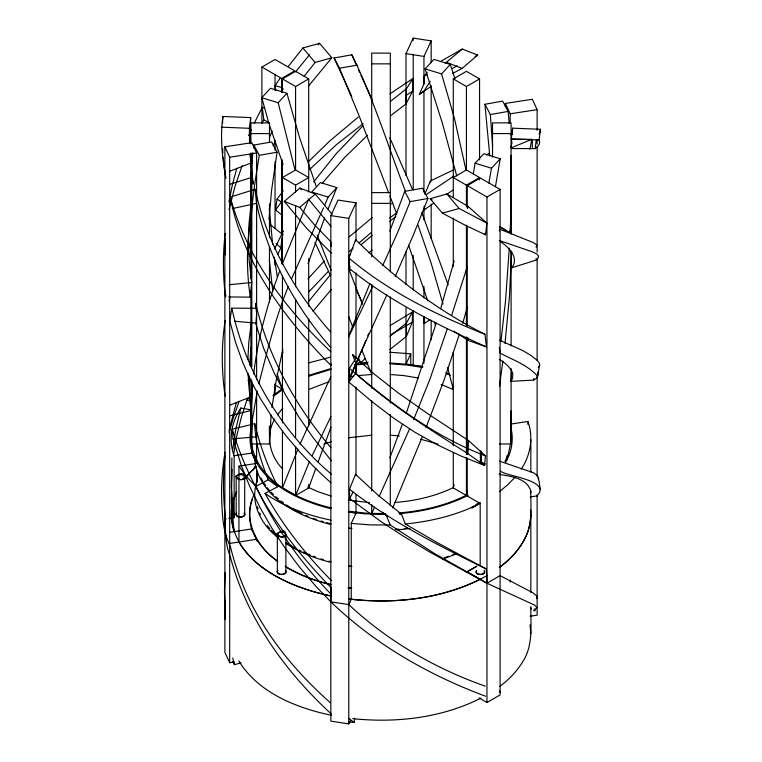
<?xml version="1.0" encoding="UTF-8"?>
<svg xmlns="http://www.w3.org/2000/svg" width="762" height="762" viewBox="0 0 762 762"><rect width="100%" height="100%" fill="white"/><g stroke="black" fill="none" stroke-linecap="round" stroke-linejoin="round"><path stroke-width="1.14" d="M406.022 103.927L406.375 88.849L413.061 78.419L412.518 91.383L406.022 103.927L390.744 115.634M349.339 369.056L348.815 382.057L372.389 401.993L394.297 418.643L414.995 432.292L437.674 444.97L460.305 455.714L484.508 465.487L485.48 455.876L468.592 440.598L428.234 414.033L397.412 392.306L374.123 373.98L352.606 354.701L356.006 363.598L356.006 372.942M527.866 424.339L527.866 421.443L511.302 424.005M499.481 443.97L511.102 443.97L510.911 410.851M499.215 567.623C509.816 559.775 519.227 549.964 525.161 538.086C532.886 523.665 530.571 506.825 530.847 491.166C527.18 478.212 510.464 476.136 499.148 474.459M511.578 370.723L511.102 381.343L533.771 380.067L533.8 378.457M249.212 375.885L249.641 395.649L250.898 410.489L229.638 415.881M251.06 204.387L249.022 223.618L248.45 238.401L249.145 260.547L251.65 282.54L250.288 297.132L228.638 296.951M331.175 587.245L330.832 601.847C374.78 644.214 428.615 675.027 485.613 696.249M250.898 378.933L250.898 443.97L269.481 443.97L271.101 414.995M250.898 443.97L252.451 419.138L257.185 391.192M225.962 178.279C222.237 157.972 219.951 137.017 222.895 116.472L250.708 117.596L249.412 128.302L249.545 143.513M536.905 598.589L537.239 596.341L532.848 592.769L500.101 575.662L486.956 583.244L429.854 552.107L403.06 535.962L380.829 521.456L349.691 498.605L349.491 489.214L355.511 474.316L377.666 494.843L401.545 514.188L405.289 523.98L437.274 542.649L486.423 569.071L486.956 583.244L534.619 605.085L537 607.619L533.581 610.695M424.215 316.773L424.196 323.593L429.825 319.735M511.483 251.679L509.483 296.389L504.996 343.424M356.006 363.598L355.73 373.285L348.815 382.057M430.416 86.916L419.338 94.383L423.948 84.011L424.167 76.19L427.215 72.323M247.888 359.55L248.774 342.586L251.05 324.374M510.94 210.655L510.921 155.362M225.181 238.83L225.161 254.851M225.171 600.799L225.181 619.401M530.847 491.166L530.562 493.109M510.75 216.751L510.121 231.962M390.058 325.641L412.509 311.982L406.489 322.993L406.365 336.499L389.773 349.558M222.552 122.901L222.895 116.472M225.123 455.4C223.018 474.536 222.99 493.89 224.933 513.045C225.609 527.971 224.571 542.611 230.381 557.012C246.745 618.249 285.083 671.465 331.28 713.975M250.898 410.489L248.002 373.209M257.27 473.031L257.27 480.05L256.661 470.525M412.509 311.982L412.309 322.221L406.365 336.499M527.866 421.443C533.724 437.255 530.552 455.4 521.17 469.192M281.95 238.058L280.883 247.898L277.844 254.222M331.108 363.779L331.013 365.436C284.798 319.145 242.678 262.242 230.257 197.101L255.194 189.271C266.49 242.649 294.503 291.494 330.651 331.956M509.283 248.136L505.539 300.904L500.977 340.928M225.123 572.767L224.466 591.426L225.095 610.057M249.584 365.055L251.079 347.453M269.024 219.285L271.596 190.176L277.073 152.19L271.643 141.932L253.87 145.066L253.451 147.876M250.708 117.596L249.965 142.399M254.813 455.533L254.946 461.782M507.187 459.696L507.187 455.533M257.204 474.097L256.661 482.556L257.108 479.041L255.746 486.051M485.203 686.143C434.873 668.426 387.839 641.099 348.786 604.618L330.832 601.847L315.763 586.168L299.361 566.918L283.969 546.421L271.558 527.637L259.804 507.149L249.822 486.661L241.344 465.677L233.048 438.864L232.315 429.149L254.765 423.729C259.861 445.541 267.814 466.639 277.844 486.651L265.043 493.405C282.74 525.437 305.6 554.45 331.27 580.473M283.321 190.795L277.063 199.092L275.53 209.988L282.331 215.341M485.499 234.81L486.908 223.142L467.849 206.207L446.894 193.996L430.187 198.701L442.408 213.17L465.001 225.114L485.499 234.81L484.356 233.915M231.915 457.962L231.324 487.337L234.134 517.665L228.81 518.57M330.898 447.656C295.561 406.041 268.214 356.845 255.708 303.467L256.613 313.801L255.87 324.031L263.652 348.339L274.406 373.456L285.683 395.173L298.904 417.109L313.001 437.521L331.384 460.829M232.029 469.24L231.334 501.32L234.134 531.647C230.819 522.132 230.21 511.654 232.791 501.882M277.844 486.651L268.148 479.755C261.137 461.696 255.137 443.122 254.765 423.729M537.572 376.685L537.953 372.085L537.267 377.552L533.771 380.067M252.67 384.629L251.231 408.651L250.898 433.245M481.517 451.418L481.393 462.267L482.679 463.106M236.172 477.155C237.134 473.754 243.754 473.754 244.716 477.155L244.716 514.483C243.754 517.884 237.134 517.884 236.172 514.483L236.172 477.155C237.134 480.555 243.754 480.555 244.716 477.155M236.172 514.483L236.525 513.502M251.498 431.959L251.098 440.827M277.339 534.533C278.301 531.133 284.921 531.133 285.883 534.533L285.883 571.862C284.921 575.262 278.301 575.262 277.339 571.862L277.339 534.533C278.301 537.934 284.921 537.934 285.883 534.533M277.339 571.862L277.692 570.881M510.702 443.036L508.34 454L504.968 461.391M510.902 440.827L510.902 436.388M530.447 510.016C532.895 533.114 517.693 554.088 499.796 567.061M530.847 606.6C530.562 624.478 533.333 643.823 523.789 660.006C517.769 670.36 509.473 679.313 499.796 686.343M511.75 148.542L535.134 148.6L536.305 139.817M467.63 208.369L467.849 206.207M234.372 661.997L229.686 662.721L224.876 652.358L224.876 146.837L251.803 142.665L256.613 153.038L256.613 308.296L231.819 308.153L229.791 320.935L235.553 342.338L242.802 362.626L250.993 381.01L260.547 398.831L271.405 416.014L285.617 435.312L300.057 452.323L315.487 468.43L330.908 482.841M512.578 129.807L512.588 128.168L540.401 129.292L539.82 132.559M232.648 450.028L235.763 429.301L240.83 408.022L251.174 409.889M225.2 233.439C222.723 254.527 222.856 275.911 225.552 296.961L225.904 295.456M253.746 373.942C257.727 338.585 267.433 304.124 279.759 270.824M252.803 152.543L250.784 178.251L251.155 205.264M510.873 146.675L511.978 143.104L511.292 138.875L512.588 128.168M535.134 148.6C537.972 146.933 541.039 143.418 539.105 139.998L540.401 129.292M529.952 149.247L531.743 139.351L511.464 139.313M502.882 361.026L499.443 386.315M271.939 407.584L276.101 380.81L282.883 349.234M510.892 134.855L512.455 130.502M233.524 455.085L236.963 435.026L241.325 417.366L246.888 400.012L250.431 396.154M468.592 440.598L467.906 453.676L484.508 465.487M225.133 320.716C221.304 345.643 221.399 371.151 225.171 396.078M250.812 217.732C246.545 243.964 246.336 270.853 250.288 297.132M348.444 721.909L354.035 722.462L354.74 718.233M225.009 452.304C221.723 471.84 220.799 491.766 222.294 511.521C222.904 523.665 224.8 535.619 230.391 546.468C232.591 555.603 235.268 564.613 238.411 573.462C256.261 624.049 290.446 667.398 330.279 702.669M473.307 173.707L475.097 163.201L483.822 153.724L500.234 158.763L495.443 186.671M253.87 145.066L259.299 155.334C253.879 187.995 248.66 221.123 251.012 254.337M500.234 158.763L491.509 168.24L488.833 183.09M228.905 201.901L232.315 185.052L236.772 168.354M499.339 231L499.682 229.162L533.267 242.545L536.753 244.897L536.096 247.183M499.272 347.386L500.024 353.111C512.864 359.835 527.98 365.217 537.572 376.238L539.706 364.636L538.972 362.512L536.867 360.064L531.009 355.473L522.742 350.539L499.453 340.166M251.127 427.596C241.973 473.659 292.951 499.539 329.984 508.435M229.01 430.768L236.353 402.527M229.038 209.721L234.972 186.528L242.125 165.687M228.943 301.047L229.733 297.799M258.861 383.781C267.224 350.92 275.511 317.849 288.388 286.398M467.573 491.071L466.42 495.51L453.285 487.928L454.123 484.651M538.324 479.098L537.658 475.736L533.419 472.735L499.539 461.143M229.114 432.73L233.401 417.557L239.011 401.564M454.142 260.966L440.655 308.762M283.054 234.077L282.435 236.344M232.848 502.253C222.552 557.908 285.94 586.94 331.165 596.065M233.439 500.053L236.753 491.433M252.517 498.958C243.497 522.503 257.985 547.716 277.454 560.937M282.331 236.725L282.169 237.296M467.544 306.581L462.705 323.25M467.363 266.414L451.618 315.478M459.381 334.204L444.236 379.628L426.063 427.53M257.251 480.993C249.193 502.053 261.185 525.028 278.168 537.753M436.302 322.945L406.232 413.356M233.686 498.843L236.401 491.871M447.189 329.089L429.844 379.419L413.642 419.586M308.048 263.509L324.622 217.884M539.601 365.531L538.172 367.646M433.892 203.083L424.358 209.769L424.767 208.617M453.838 331.184L468.354 340.49L486.47 346.948L484.937 334.289C437.036 310.296 393.697 277.254 355.625 239.668L348.939 258.032L349.472 268.291M282.435 430.873L282.435 487.928L295.58 495.51L308.715 487.928L315.906 468.078M402.307 424.358L389.858 457.876M282.435 487.928L297.894 449.123M318.135 461.963L330.946 427.206M389.811 231.115L404.717 191.376L422.491 188.243L427.93 198.501L413.29 235.172L395.173 276.635M282.569 263.29L308.115 200.625M404.717 191.376L410.147 201.635L397.612 232.572L382.705 265.538M369.961 283.493L348.71 335.775M328.031 209.159L336.852 187.604L320.44 182.566L311.715 192.043L328.127 197.082L336.852 187.604M422.539 436.34L392.706 507.987M349.196 380.305L363.665 345.7M269.577 137.293L272.215 131.121M367.732 335.928L368.675 333.661M486.47 346.948C438.445 325.403 390.687 301.838 349.482 268.672L350.291 266.738M363.979 344.948L365.855 340.452M453.809 169.764L430.425 180.927L424.796 194.291M328.127 197.082L324.422 205.721M385.648 513.721L371.704 513.721L374.542 507.101M248.65 135.531L251.146 129.835M291.675 278.549L323.479 207.864M274.549 261.518L274.949 260.604M253.489 495.938C248.336 506.825 248.555 519.436 252.146 530.743M300.009 444.265L330.784 376.733M379.085 496.681L409.604 428.844M309.486 461.562L295.58 495.51L295.58 446.446M273.129 145.752L275.501 140.694M274.644 248.822L283.216 231.105M274.739 419.071C265.138 435.178 269.796 456.276 282.807 469.04M386.867 294.884L348.482 379.733M348.596 337.166L372.561 286.788M312.249 455.476L330.832 416.662M350.234 720.795L348.786 723.9L330.832 721.119L330.832 215.598L338.052 200.054L356.006 202.825L356.006 240.563M405.994 175.489L405.994 53.645L413.214 38.1L431.168 40.881L431.168 62.722M348.786 723.9L348.786 218.38L356.006 202.825M423.948 84.011L423.948 56.426L431.168 40.881M422.824 366.617L405.994 364.017L410.737 353.816L389.725 352.244M382.524 512.283L386.382 515.588L390.268 524.951L391.992 526.142L434.454 553.498L480.184 579.339C440.55 598.97 394.878 604.047 351.263 599.275L351.263 523.399L356.006 513.197L356.006 494.5M348.786 604.618L351.673 598.399M254.175 123.263L262.318 107.29L264.595 108.147M248.164 247.012L251.127 241.059M247.993 380.733L249.488 377.666M253.07 470.049L255.422 465.344M349.691 498.605L353.044 492.09M511.102 381.343C516.798 371.932 506.644 363.893 499.405 359.454M262.309 122.625L263.785 119.891L268.224 122.13M505.511 462.477C511.464 452.542 513.721 440.388 511.216 429.035M424.948 322.278L424.196 323.593M283.016 231.286L281.616 233.705L270.272 224.609M240.83 408.022C231.448 421.815 228.276 439.96 234.134 455.771L234.134 517.665M511.826 251.489L510.892 252.908M430.216 81.353L423.948 91.135L419.338 94.383M499.472 473.935L499.805 473.421M539.591 132.969L539.029 133.788M275.739 90.707L275.092 85.677L279.94 78.324M277.539 414.757L282.807 408.175M356.006 272.91L356.006 358.092L349.358 368.427C390.668 403.222 434.445 436.645 485.48 455.876M281.397 91.592L283.283 88.849M510.931 262.547L511.712 267.795C519.741 257.851 508.473 246.917 500.424 241.621M275.53 209.988L282.273 200.863M313.62 181.956L336.194 153.705L362.903 125.844M308.743 301.342L330.708 274.387M288.398 66.351L302.885 48.006L319.592 43.301L331.813 57.769L308.486 86.087M304.2 76.295L315.106 62.474L331.813 57.769M295.656 71.866L309.486 54.759M313.039 311.267L331.327 289.455M243.954 479.574L249.946 472.535L256.47 466.42M322.155 183.318L344.795 157.324L367.56 135.217M244.202 479.279L249.974 472.507L255.851 467.03M476.65 570.671C474.135 575.405 486.127 575.729 484.308 570.881M308 278.835L324.326 260.975M515.112 477.202L507.749 484.756L499.367 491.661M318.125 44.92L319.592 43.301M309.086 291.579L328.222 271.529M268.919 123.425L261.766 97.707L270.491 88.24L286.903 93.278L299.514 137.455L316.068 185.976M295.027 170.078L278.178 102.746L286.903 93.278M456.743 175.879L442.37 123.215L425.148 68.875L433.873 59.398L450.285 64.437L454.962 78.8M465.915 169.707L454.381 118.091L441.56 73.914L450.285 64.437M309.172 160.972L329.984 140.799L358.216 117.1M309.753 169.364L336.785 144.332L363.179 123.749M349.577 270.529L350.644 269.5M358.397 357.511L360.455 363.026L365.198 358.454M536.553 496.31C553.174 480.365 505.558 476.269 500.596 471.183M511.712 267.795L536.448 259.975L538.334 257.67L538.363 255.68L536.553 253.86L531.666 251.574L499.196 240.487M348.425 256.261L350.558 254.251M236.611 512.959C232.772 518.531 248.117 518.531 244.269 512.959M277.787 570.347C273.939 575.91 289.284 575.91 285.436 570.347M476.564 570.347C472.716 575.91 488.061 575.91 484.213 570.347M349.272 236.811L372.323 217.475M349.444 251.46L353.101 248.174M359.197 242.792L371.351 232.4M361.331 244.545L372.189 235.344M368.96 252.793L372.227 249.993M331.365 253.098L306.743 228.371L284.302 201.406L299.895 188.062L315.306 194.062L332.099 214.274M445.322 63.17L462.286 49.063L477.698 55.064L462.105 68.409L452.666 73.438M284.302 201.406L299.714 207.407L315.306 194.062M356.387 364.607L359.769 361.769M389.915 336.394L406.489 322.993M390.382 101.451L406.375 88.849M273.006 395.526L282.873 388.268M389.487 221.513L395.907 216.579M273.796 396.04L283.083 389.23M389.611 217.97L396.84 212.731M475.583 504.939L478.384 502.93M476.46 505.377L480.231 502.672M389.877 93.888L413.061 78.419M426.463 194.462L453.733 176.165M499.358 692.429L500.567 691.601L499.367 691.105L500.567 691.601M446.332 194.586L453.428 189.833M486.47 154.972L488.861 153.362M424.167 76.19L427.044 74.285M390.868 204.149L392.725 202.911M476.802 566.185L466.068 572.157M471.24 507.635L473.85 506.016M472.078 508.102L475.583 505.92M406.003 95.355L412.518 91.383M391.011 334.594L412.309 322.221M441.293 61.008L462.286 49.063M261.899 67.066L275.044 59.474L294.751 70.856L281.616 78.448L261.899 67.066L261.899 123.387M282.435 92.612L282.435 78.915L295.58 71.333L308.715 78.915L308.715 191.881M282.435 78.915L295.58 86.506L308.715 78.915M453.285 197.587L453.285 78.915L466.42 71.333L479.565 78.915L479.565 159.934M295.58 185.147L308.715 177.556L295.58 169.974L282.435 177.556L295.58 185.147L295.58 191.995M453.285 78.915L466.42 86.506L479.565 78.915M479.565 177.556L466.42 169.974L453.285 177.556L466.42 185.147L479.565 177.556L479.565 179.842M467.249 208.026L467.249 185.623L480.384 178.032L500.101 189.414L500.101 694.934L486.956 702.526L479.069 697.973M467.249 185.623L486.956 196.996L500.101 189.414M476.631 566.442L467.249 571.862L486.956 583.244M256.613 390.944L256.613 463.401L238.944 466.134L246.478 476.726L256.051 486.366L268.148 479.755M452.285 68.485L457.21 65.808M531.743 139.351L510.873 147.99M467.239 494.757C446.065 505.558 422.453 511.045 398.84 512.921M486.956 575.662C445.694 598.58 396.697 604.276 350.291 599.161M480.993 698.087C441.684 718.023 396.097 723.167 352.635 718.652M475.031 56.426L477.698 55.064M480.184 565.347L480.184 503.453C456.905 515.217 431.149 521.456 405.289 523.98M468.192 495.252C447.046 505.968 423.596 511.502 400.079 513.588M309.553 389.172L329.07 381.686M452.447 488.042C434.397 496.548 414.633 501.025 394.783 502.444M249.965 397.154L229.8 405.193M452.857 554.574L454.952 553.736M456.695 553.85L442.646 559.098M250.165 154.372L250.984 163.039L229.857 171.183M308.362 375.523L330.603 368.665M308.343 376.333L331.546 369.189M323.86 444.094L331.251 441.769M444.275 557.765L448.666 556.26M250.984 163.039L253.041 184.004L251.803 177.384L229.991 184.233M308.124 363.026L330.298 357.197M442.408 213.17L459.115 208.464L486.908 223.142M232.496 661.568L234.467 664.635L241.163 662.883M232.267 208.588L256.499 203.397L255.194 189.271M351.806 96.393L334.07 57.979L351.853 54.835C373.609 98.717 387.953 145.818 405.498 191.472M334.07 57.979L339.509 68.237L357.283 65.103M489.776 156.029L484.927 104.28L502.701 101.146L508.13 111.404L509.197 123.539M259.299 155.334L277.073 152.19M484.927 104.28L490.357 114.548L508.13 111.404M410.147 201.635L427.93 198.501M225.619 519.112L226.152 519.017M505.387 106.68L505.387 103.441L532.314 99.279L537.124 109.642L537.124 130.331M224.876 146.837L229.686 157.201L256.613 153.038M505.387 103.441L510.197 113.805L537.124 109.642M234.134 455.771L251.803 453.038L256.613 463.401M229.505 532.362L251.803 528.914C256.499 542.411 266.367 553.336 277.778 561.594M229.686 543.449L256.613 539.277L257.051 541.125M530.181 496.957L537.124 495.881L537.077 495.024M530.104 616.248L537.124 615.163L537.124 495.881M350.463 376.752L353.758 376.257M348.272 437.788L371.789 435.197M410.032 528.561L396.735 529.942M233.048 438.864L255.241 436.902M355.368 364.312L367.465 363.264M404.308 528.571L407.603 528.228M251.65 282.54L229.133 284.721M386.382 515.588L387.325 515.493M368.046 362.36L360.455 363.026M354.34 365.084L367.56 363.893M358.15 375.59L371.789 374.494M399.65 514.35L401.545 514.188M511.416 373.313L512.816 373.228M395.478 529.342L398.812 529.142M385.477 513.588L367.56 513.321L348.52 511.245M390.268 524.951L370.637 524.913L351.263 523.399M385.62 514.302L364.417 513.779L348.101 511.95L356.006 513.197M371.704 63.856L390.296 63.856M250.898 133.607L269.481 133.607M492.519 133.607L511.102 133.607M371.704 192.624L390.296 192.624M371.704 203.349L390.296 203.349M389.953 363.76L407.66 365.084L422.681 367.513M390.211 374.494L403.85 375.59L418.319 378.009M390.211 435.197L399.317 435.883M221.599 127.178L249.412 128.302M511.292 138.875L539.105 139.998M389.801 363.007L406.365 364.246L422.567 366.732M234.658 321.269L255.613 323.069M511.016 133.922L512.645 134.064M369.484 502.644L348.272 500.12M351.263 599.275L348.977 598.999M348.691 528.076L351.968 528.561M348.691 565.928L351.968 566.414M348.234 587.769L351.758 588.302M405.994 53.645L423.948 56.426M330.832 215.598L348.786 218.38M348.148 587.854L351.52 588.378M246.888 400.012L250.888 400.679M331.165 520.189C307.8 515.36 284.693 507.159 265.043 493.405M420.643 439.217L438.14 444.094M331.546 508.025C298.037 499.853 257.08 481.117 251.298 443.036M331.108 584.521C315.049 580.673 299.256 574.948 285.198 566.185M331.222 595.989C296.408 588.521 258.518 573.757 238.944 542.011L238.944 466.134M331.222 715.261C296.056 707.831 258.442 692.839 238.792 660.911M331.07 523.837L326.727 522.684M330.613 524.456C298.98 516.331 261.309 498.396 255.003 462.82M329.013 561.194L331.07 561.689M330.613 562.308C314.725 558.346 299.266 552.231 285.54 543.23M330.718 584.692C314.925 580.892 299.466 575.215 285.531 566.776M282.264 87.678L275.092 85.677M331.251 496.138L317.811 491.652L307.696 487.061M321.021 521.037L323.307 521.694M321.021 558.889L323.307 559.546M425.148 68.875L441.56 73.914M261.766 97.707L278.178 102.746M475.097 163.201L491.509 168.24M445.799 372.713L449.513 373.98M313.334 518.408L316.63 519.532M313.334 556.26L315.535 557.012M446.246 373.685L450.485 375.199M441.16 384.477L452.447 389.172M446.694 62.408L462.105 68.409M306 515.464L308.096 516.303M310.191 554.993L303.019 551.926M484.937 334.289C436.578 315.001 388.877 291.922 348.939 258.032M481.393 462.267L485.432 464.134M302.019 513.617L292.503 508.711M299.037 550.078L301.028 551.002M486.423 569.071C438.988 545.773 391.316 521.856 349.491 489.214M294.37 547.564L289.893 544.944M499.653 226.876L509.483 232.286M430.187 198.701L432.054 199.749M274.644 384.791L281.616 388.81L281.616 386.477M480.184 503.453L467.249 495.986L467.249 458.086M482.651 573.176L483.413 573.605M499.481 226.428L505.216 229.934M286.417 504.939L289.027 506.559M286.417 542.792L288.15 543.868M467.906 453.676C429.168 428.949 389.639 404.593 355.73 373.285M282.55 202.73L277.063 199.092M280.807 500.92L283.616 502.93M354.035 722.462L348.691 718.233M275.711 496.681L278.263 498.805M275.711 534.533L277.416 535.943M331.375 474.174C281.121 431.587 245.793 372.456 231.819 308.153M276.168 243.564L280.883 247.898M330.822 351.749C285.664 309.391 246.678 257.575 230.257 197.101M271.158 492.252L273.434 494.462M271.158 530.104L274.958 533.8M356.006 358.092L352.606 354.701M331.032 587.559C287.198 542.858 249.765 489.861 232.315 429.149M331.194 594.37C300.542 562.775 274.51 526.399 256.051 486.366M330.908 226.343L308.248 198.892M267.157 487.632L269.157 489.937M267.157 525.485L269.824 528.561M330.67 347.415C294.78 306.4 268.005 256.851 256.499 203.397M244.183 513.283L244.716 514.483M285.35 570.671L285.883 571.862M446.894 193.996L459.115 208.464M302.885 48.006L315.106 62.474M299.714 207.407L314.782 225.161L330.851 241.725L331.127 246.583M299.895 188.062L301.171 189.738M263.738 482.87L265.786 485.727M531.543 609.009L530.857 608M260.918 477.974L262.604 480.908M256.108 538.201L254.213 534.095M356.073 289.693L358.264 294.17M358.702 295.075L362.645 303.2M330.594 275.711L314.963 242.373M372.428 100.27L364.836 83.82M534.238 608.943L535.2 611.019M389.811 137.789L412.375 189.166M362.217 78.105L364.388 82.858M360.931 75.267L361.788 77.153M358.388 69.618L359.654 72.438M355.883 64.027L351.853 54.835M259.594 512.826L260.471 514.826M339.509 68.237L358.378 113.948L388.649 192.7M371.704 374.218L361.493 349.358M317.211 235.096L331.118 270.272M421.824 212.684L448.18 284.912M348.967 269.281L362.445 304.333M352.644 326.86L348.644 316.459M389.896 195.948L396.773 213.912M283.102 164.525L269.51 125.33M408.565 245.193L427.796 300.876M417.909 224.752L431.035 262.795L443.027 304.095M282.435 389.287L277.082 373.885M257.442 506.768L258.07 508.797M434.483 322.231L435.435 325.345M234.467 664.635L232.724 658.044M447.561 367.608L453.285 389.287M536.448 259.975L536.096 258.575M282.597 350.73L283.016 352.644M540.382 489.652L538.477 477.698M256.613 308.296L255.708 303.467M277.387 277.244L274.272 257.194M262.318 107.29L263.785 119.844M225.123 174.508L223.79 163.782M253.041 184.004L250.298 154.876M272.786 291.113L269.357 260.347M468.354 340.49L468.097 338.099M272.634 244.45L269.348 209.017M223.685 162.706L223.199 157.324M490.357 114.548L492.623 146.418M530.047 624.83L530.847 633.765M530.543 509.568L530.819 512.674M222.885 153.019L222.637 148.714M424.358 209.769L424.196 206.102M355.625 239.668L355.692 241.135M355.511 474.316L355.568 475.736M510.969 209.217L511.531 233.553M430.463 182.318L430.425 180.927M510.94 421.424L511.102 433.245M269.481 433.245L269.453 426.158M530.838 439.617L530.847 472.069M537.124 139.532L537.124 144.123M537.124 146.428L537.124 252.184M537.124 259.08L537.124 360.236M537.124 376.333L537.124 476.345M532.314 139.513L532.314 147.552M530.847 514.483L530.847 592.426M511.102 234.02L511.102 122.873L492.519 122.873L492.519 157.105M511.102 251.136L511.102 345.843M511.102 368.665L511.102 443.97M510.197 113.805L510.197 122.425M510.197 230.067L510.197 232.362M510.197 579.93L510.197 582.054M486.956 196.996L486.956 702.526M480.384 450.999L480.384 462.686M467.249 226.076L467.249 326.003M467.249 337.49L467.249 454.638M466.42 86.506L466.42 169.802M466.42 185.147L466.42 206.826M466.42 225.085L466.42 325.498M466.42 336.909L466.42 454.438M466.42 457.857L466.42 495.51M453.285 218.132L453.285 266.557M453.285 352.139L453.285 445.703M453.285 452.552L453.285 487.928M431.168 85.706L431.168 181.118M431.168 204.111L431.168 238.601M431.168 320.211L431.168 339.757M423.948 91.135L423.948 192.215M423.948 208.293L423.948 219.78M423.948 286.398L423.948 297.875M423.948 316.259L423.948 363.35M413.214 38.1L413.214 40.396M413.214 54.197L413.214 189.843M413.214 255.365L413.214 289.846M413.214 310.544L413.214 365.722M410.737 353.816L410.737 365.665M405.994 251.812L405.994 284.54M405.994 307.915L405.994 364.017M390.296 271.815L390.296 53.121L371.704 53.121L371.704 256.985M390.296 296.923L390.296 403.041M390.296 414.452L390.296 505.73M371.704 284.369L371.704 388.201M371.704 400.755L371.704 490.899M371.704 504.587L371.704 513.721M356.006 386.972L356.006 474.631M308.715 258.575L308.715 306.495M308.715 319.049L308.715 426.31M308.715 484.499L308.715 487.928M295.58 86.506L295.58 169.802M295.58 205.683L295.58 286.702M295.58 299.247L295.58 437.321M282.435 159.934L282.435 264.281M282.435 275.692L282.435 422.881M281.816 386.324L281.816 389.23M281.616 78.448L281.616 92.459M281.616 160.391L281.616 233.705M281.616 239.211L281.616 263.757M275.044 74.419L275.044 90.516M275.044 142.246L275.044 150.285M275.044 161.782L275.044 228.457M275.044 246.85L275.044 249.145M275.044 260.642L275.044 265.243M275.044 383.648L275.044 393.992M269.481 142.732L269.481 122.873L250.898 122.873L250.898 143.875M269.481 203.892L269.481 237.439M269.481 246.564L269.481 302.476M269.481 426.396L269.481 443.97M256.613 313.801L256.613 379.247M251.803 154.734L251.803 170.25M251.803 177.384L251.803 366.893M251.803 380.676L251.803 453.038M250.898 153L250.898 278.521M250.898 291.065L250.898 366.379M229.686 157.201L229.686 662.721M235.82 476.269C245.688 487.499 248.888 466.477 235.82 476.269M276.987 533.648C286.855 544.887 290.055 523.856 276.987 533.648"/></g></svg>
